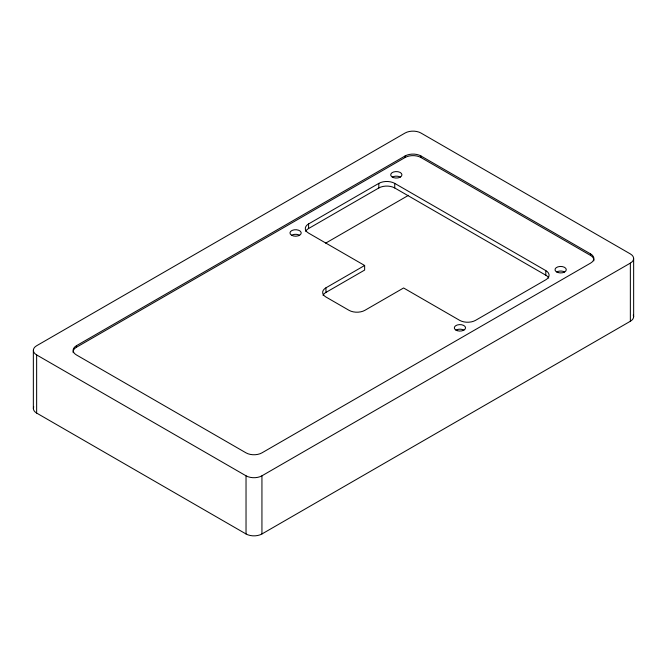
<?xml version="1.0" encoding="UTF-8"?>
<svg xmlns="http://www.w3.org/2000/svg" width="667" height="667" viewBox="0 0 667 667"><rect width="100%" height="100%" fill="white"/><g stroke="black" fill="none" stroke-linecap="round" stroke-linejoin="round"><path stroke-width="1" d="M76.405 345.739L405.061 155.986A11.247 6.495 0 0 1 420.969 155.986L590.595 253.927A11.247 6.495 0 0 1 590.595 263.106L261.939 452.86A11.247 6.495 0 0 1 246.031 452.86L76.405 354.919A11.247 6.495 0 0 1 76.405 345.739L76.405 347.274A11.247 6.495 0 0 0 73.203 352.71M76.405 347.274L405.061 157.52A11.247 6.495 0 0 1 420.969 157.52L590.595 255.453A11.247 6.495 0 0 1 593.797 260.897M364.641 265.483L308.588 233.117A11.247 6.495 0 0 1 308.588 223.937L378.823 183.383A11.247 6.495 0 0 1 394.731 183.383L545.806 270.61A11.247 6.495 0 0 1 545.806 279.79L475.571 320.343A11.247 6.495 0 0 1 459.663 320.343L403.602 287.977L364.907 310.313A11.247 6.495 0 0 1 349.008 310.313L325.946 297.007A11.247 6.495 0 0 1 325.946 287.819L364.641 265.483L364.641 270.068L325.946 292.413A11.247 6.495 0 0 0 323.036 295.323M305.678 231.432A11.247 6.495 0 0 1 308.588 228.523L378.823 187.969A11.247 6.495 0 0 1 394.731 187.969L545.806 275.196A11.247 6.495 0 0 1 548.716 278.106M325.663 243.147L408.512 195.314M36.643 354.919L246.031 475.813A11.247 6.495 0 0 0 261.939 475.813L630.357 263.106A11.247 6.495 0 0 0 630.357 253.927L420.969 133.033A11.247 6.495 0 0 0 405.061 133.033L36.643 345.739A11.247 6.495 0 0 0 36.643 354.919L36.643 413.073L246.031 533.967A11.247 6.495 0 0 0 261.939 533.967L630.357 321.261A11.247 6.495 0 0 0 633.266 314.991M633.65 258.521L633.65 316.667M630.357 263.106L630.357 321.261M590.595 253.927L590.595 255.453M545.806 270.61L545.806 275.196M420.969 155.986L420.969 157.52M405.061 155.986L405.061 157.52M394.731 183.383L394.731 187.969M378.823 183.383L378.823 187.969M325.946 287.819L325.946 292.413M308.588 223.937L308.588 228.523M261.939 475.813L261.939 533.967M246.031 475.813L246.031 533.967M33.35 350.333L33.35 408.479M36.643 413.073A11.247 6.495 0 0 1 33.734 406.803M291.621 235.259A5.619 3.243 0 0 0 301.025 233.8A5.619 3.243 0 0 0 294.139 229.823A5.619 3.243 0 0 0 291.621 235.259A5.619 3.243 0 0 1 299.575 235.259M556.67 271.986A5.619 3.243 0 0 1 564.624 271.986M455.953 330.132A5.619 3.243 0 0 1 463.907 330.132M392.338 177.105A5.619 3.243 0 0 1 400.292 177.105M557.837 272.503A5.619 3.243 0 0 0 566.275 269.685A5.619 3.243 0 0 0 557.837 266.875A5.619 3.243 0 0 0 557.837 272.503M393.505 177.622A5.619 3.243 0 0 0 401.943 174.812A5.619 3.243 0 0 0 393.505 172.003A5.619 3.243 0 0 0 393.505 177.622M457.12 330.649A5.619 3.243 0 0 0 465.549 327.839A5.619 3.243 0 0 0 457.12 325.029A5.619 3.243 0 0 0 457.12 330.649"/></g></svg>
